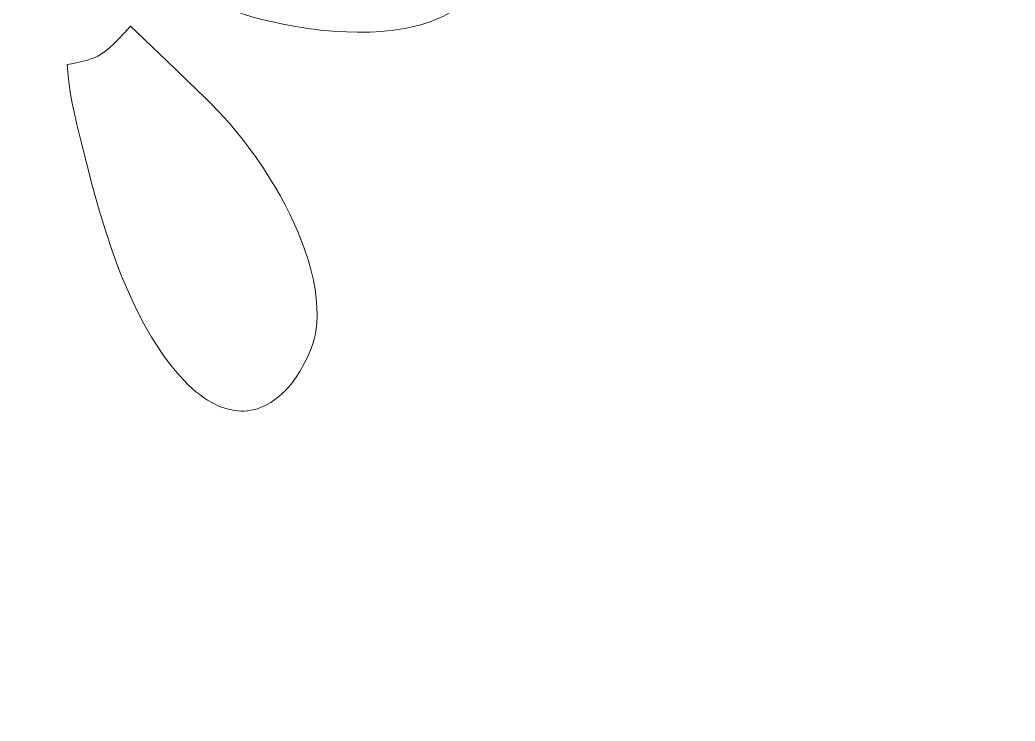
# Model space of a CAD drawing. Header units: centimetres. Extents: x -59 to 59, y -29 to 29.
# Drawn here: x 50.622 to 53.353, y 2.65 to 4.574 of the extents above; entities that cross this region are included whole.
import ezdxf

# ---------------------------------------------------------------- set-up
doc = ezdxf.new("R2010")
doc.units = ezdxf.units.CM
doc.header["$MEASUREMENT"] = 0
doc.layers.add('Camada 1', color=7, linetype='Continuous')

msp = doc.modelspace()

# ---------------------------------------------------------------- linework, layer by layer
at = {"layer": 'Camada 1', "color": 250, "lineweight": 9}
msp.add_open_spline([(38.50416, 4.96058), (37.54805, 4.48883), (36.42977, 4.1924), (35.31148, 3.89594), (35.31148, 3.89594), (35.31148, 3.89594), (34.31149, 3.70604), (34.31149, 3.70604), (34.31149, 3.70604), (34.31149, 3.70604), (34.31149, -15.09566), (34.31149, -15.09566), (34.31149, -15.09566), (34.31149, -15.09566), (59.3115, -15.09566), (59.3115, -15.09566), (59.3115, -15.09566), (59.3115, -15.09566), (59.3115, 3.70604), (59.3115, 3.70604), (59.3115, 3.70604), (59.3115, 3.70604), (58.31151, 3.89594), (58.31151, 3.89594), (58.31151, 3.89594), (57.19322, 4.1924), (56.07494, 4.48883), (55.11883, 4.96058), (55.11883, 4.96058), (54.16272, 5.43234), (53.36879, 6.0794), (52.65798, 6.51451), (52.65798, 6.51451), (51.94716, 6.94962), (51.31944, 7.17278), (50.6572, 7.21553), (50.6572, 7.21553), (49.99499, 7.25827), (49.29826, 7.12062), (48.65155, 6.87062), (48.65155, 6.87062), (48.00485, 6.62062), (47.40817, 6.25827), (46.8115, 5.89594), (46.8115, 5.89594), (46.21483, 6.25827), (45.61814, 6.62062), (44.97144, 6.87062), (44.97144, 6.87062), (44.32473, 7.12062), (43.628, 7.25827), (42.96579, 7.21553), (42.96579, 7.21553), (42.30354, 7.17278), (41.67583, 6.94962), (40.96501, 6.51451), (40.96501, 6.51451), (40.2542, 6.0794), (39.46026, 5.43234), (38.50416, 4.96058)], degree=3, knots=[0, 0, 0, 0, 0.0625, 0.0625, 0.0625, 0.0625, 0.125, 0.125, 0.125, 0.125, 0.1875, 0.1875, 0.1875, 0.1875, 0.25, 0.25, 0.25, 0.25, 0.3125, 0.3125, 0.3125, 0.3125, 0.375, 0.375, 0.375, 0.375, 0.4375, 0.4375, 0.4375, 0.4375, 0.5, 0.5, 0.5, 0.5, 0.5625, 0.5625, 0.5625, 0.5625, 0.625, 0.625, 0.625, 0.625, 0.6875, 0.6875, 0.6875, 0.6875, 0.75, 0.75, 0.75, 0.75, 0.8125, 0.8125, 0.8125, 0.8125, 0.875, 0.875, 0.875, 0.875, 1, 1, 1, 1], dxfattribs=at)
at = {"layer": 'Camada 1', "color": 1, "lineweight": 9}
for points, knots in [([(50.97364, 4.69077), (50.97364, 4.69077), (51.07598, 4.64929), (51.07598, 4.64929), (51.07598, 4.64929), (51.07598, 4.64929), (51.1222, 4.63141), (51.1222, 4.63141), (51.1222, 4.63141), (51.1222, 4.63141), (51.16852, 4.61382), (51.16852, 4.61382), (51.16852, 4.61382), (51.16852, 4.61382), (51.19545, 4.60364), (51.19545, 4.60364), (51.19545, 4.60364), (51.19545, 4.60364), (51.22252, 4.59388), (51.22252, 4.59388), (51.22252, 4.59388), (51.22252, 4.59388), (51.24362, 4.58676), (51.24362, 4.58676), (51.24362, 4.58676), (51.24362, 4.58676), (51.26494, 4.58033), (51.26494, 4.58033), (51.26494, 4.58033), (51.26494, 4.58033), (51.28974, 4.57407), (51.28974, 4.57407), (51.28974, 4.57407), (51.28974, 4.57407), (51.31467, 4.56833), (51.31467, 4.56833), (51.31467, 4.56833), (51.31467, 4.56833), (51.34419, 4.56206), (51.34419, 4.56206), (51.34419, 4.56206), (51.34419, 4.56206), (51.37386, 4.55654), (51.37386, 4.55654), (51.37386, 4.55654), (51.37386, 4.55654), (51.40698, 4.55126), (51.40698, 4.55126), (51.40698, 4.55126), (51.40698, 4.55126), (51.44688, 4.5462), (51.44688, 4.5462), (51.44688, 4.5462), (51.44688, 4.5462), (51.48023, 4.5431), (51.48023, 4.5431), (51.48023, 4.5431), (51.48023, 4.5431), (51.51803, 4.54088), (51.51803, 4.54088), (51.51803, 4.54088), (51.51803, 4.54088), (51.54767, 4.54017), (51.54767, 4.54017), (51.54767, 4.54017), (51.54767, 4.54017), (51.58326, 4.54067), (51.58326, 4.54067), (51.58326, 4.54067), (51.58326, 4.54067), (51.61286, 4.54235), (51.61286, 4.54235), (51.61286, 4.54235), (51.61286, 4.54235), (51.63056, 4.54396), (51.63056, 4.54396), (51.63056, 4.54396), (51.63056, 4.54396), (51.64822, 4.54605), (51.64822, 4.54605), (51.64822, 4.54605), (51.64822, 4.54605), (51.6775, 4.55066), (51.6775, 4.55066), (51.6775, 4.55066), (51.6775, 4.55066), (51.69813, 4.55485), (51.69813, 4.55485), (51.69813, 4.55485), (51.69813, 4.55485), (51.71857, 4.55992), (51.71857, 4.55992), (51.71857, 4.55992), (51.71857, 4.55992), (51.73309, 4.56415), (51.73309, 4.56415), (51.73309, 4.56415), (51.73309, 4.56415), (51.74745, 4.5689), (51.74745, 4.5689), (51.74745, 4.5689), (51.74745, 4.5689), (51.76511, 4.57565), (51.76511, 4.57565), (51.76511, 4.57565), (51.76511, 4.57565), (51.7824, 4.58332), (51.7824, 4.58332), (51.7824, 4.58332), (51.7824, 4.58332), (51.80256, 4.59385), (51.80256, 4.59385), (51.80256, 4.59385), (51.80256, 4.59385), (51.8124, 4.59976), (51.8124, 4.59976), (51.8124, 4.59976), (51.8124, 4.59976), (51.82199, 4.60609), (51.82199, 4.60609), (51.82199, 4.60609), (51.82199, 4.60609), (51.83426, 4.61511), (51.83426, 4.61511), (51.83426, 4.61511), (51.83426, 4.61511), (51.84594, 4.62489), (51.84594, 4.62489), (51.84594, 4.62489), (51.84594, 4.62489), (51.85599, 4.63449), (51.85599, 4.63449), (51.85599, 4.63449), (51.85599, 4.63449), (51.86545, 4.64469), (51.86545, 4.64469), (51.86545, 4.64469), (51.86545, 4.64469), (51.87384, 4.65501), (51.87384, 4.65501), (51.87384, 4.65501), (51.87384, 4.65501), (51.88153, 4.66588), (51.88153, 4.66588), (51.88153, 4.66588), (51.88153, 4.66588), (51.8874, 4.67531), (51.8874, 4.67531), (51.8874, 4.67531), (51.8874, 4.67531), (51.89275, 4.68505), (51.89275, 4.68505), (51.89275, 4.68505), (51.89275, 4.68505), (51.8982, 4.69648), (51.8982, 4.69648), (51.8982, 4.69648), (51.8982, 4.69648), (51.90296, 4.70822), (51.90296, 4.70822), (51.90296, 4.70822), (51.90296, 4.70822), (51.90769, 4.7227), (51.90769, 4.7227), (51.90769, 4.7227), (51.90769, 4.7227), (51.91195, 4.74047), (51.91195, 4.74047), (51.91195, 4.74047), (51.91195, 4.74047), (51.91434, 4.75552), (51.91434, 4.75552), (51.91434, 4.75552), (51.91434, 4.75552), (51.91589, 4.77376), (51.91589, 4.77376), (51.91589, 4.77376), (51.91589, 4.77376), (51.91611, 4.78902), (51.91611, 4.78902), (51.91611, 4.78902), (51.91611, 4.78902), (51.91508, 4.8082), (51.91508, 4.8082), (51.91508, 4.8082), (51.91508, 4.8082), (51.91304, 4.82555), (51.91304, 4.82555), (51.91304, 4.82555), (51.91304, 4.82555), (51.90864, 4.84959), (51.90864, 4.84959), (51.90864, 4.84959), (51.90864, 4.84959), (51.90453, 4.86658), (51.90453, 4.86658), (51.90453, 4.86658), (51.90453, 4.86658), (51.89973, 4.88337), (51.89973, 4.88337), (51.89973, 4.88337), (51.89973, 4.88337), (51.89358, 4.90219), (51.89358, 4.90219), (51.89358, 4.90219), (51.89358, 4.90219), (51.88666, 4.92073), (51.88666, 4.92073), (51.88666, 4.92073), (51.88666, 4.92073), (51.8809, 4.93415), (51.8809, 4.93415), (51.8809, 4.93415), (51.8809, 4.93415), (51.87453, 4.94729), (51.87453, 4.94729), (51.87453, 4.94729), (51.87453, 4.94729), (51.86294, 4.96794), (51.86294, 4.96794), (51.86294, 4.96794), (51.86294, 4.96794), (51.8532, 4.98289), (51.8532, 4.98289), (51.8532, 4.98289), (51.8532, 4.98289), (51.84044, 5.00005), (51.84044, 5.00005), (51.84044, 5.00005), (51.84044, 5.00005), (51.831, 5.01134), (51.831, 5.01134), (51.831, 5.01134), (51.831, 5.01134), (51.82106, 5.02216), (51.82106, 5.02216), (51.82106, 5.02216), (51.82106, 5.02216), (51.80852, 5.03454), (51.80852, 5.03454), (51.80852, 5.03454), (51.80852, 5.03454), (51.79535, 5.04622), (51.79535, 5.04622), (51.79535, 5.04622), (51.79535, 5.04622), (51.78393, 5.05541), (51.78393, 5.05541), (51.78393, 5.05541), (51.78393, 5.05541), (51.77214, 5.0641), (51.77214, 5.0641), (51.77214, 5.0641), (51.77214, 5.0641), (51.75692, 5.07426), (51.75692, 5.07426), (51.75692, 5.07426), (51.75692, 5.07426), (51.74123, 5.08364), (51.74123, 5.08364), (51.74123, 5.08364), (51.74123, 5.08364), (51.72784, 5.09088), (51.72784, 5.09088), (51.72784, 5.09088), (51.72784, 5.09088), (51.71419, 5.09759), (51.71419, 5.09759), (51.71419, 5.09759), (51.71419, 5.09759), (51.69729, 5.10503), (51.69729, 5.10503), (51.69729, 5.10503), (51.69729, 5.10503), (51.6801, 5.11173), (51.6801, 5.11173), (51.6801, 5.11173), (51.6801, 5.11173), (51.66471, 5.11703), (51.66471, 5.11703), (51.66471, 5.11703), (51.66471, 5.11703), (51.64915, 5.12179), (51.64915, 5.12179), (51.64915, 5.12179), (51.64915, 5.12179), (51.63029, 5.12678), (51.63029, 5.12678), (51.63029, 5.12678), (51.63029, 5.12678), (51.61124, 5.13103), (51.61124, 5.13103), (51.61124, 5.13103), (51.61124, 5.13103), (51.59498, 5.13405), (51.59498, 5.13405), (51.59498, 5.13405), (51.59498, 5.13405), (51.57864, 5.13656), (51.57864, 5.13656), (51.57864, 5.13656), (51.57864, 5.13656), (51.5611, 5.13871), (51.5611, 5.13871), (51.5611, 5.13871), (51.5611, 5.13871), (51.5435, 5.14032), (51.5435, 5.14032), (51.5435, 5.14032), (51.5435, 5.14032), (51.52323, 5.1415), (51.52323, 5.1415), (51.52323, 5.1415), (51.52323, 5.1415), (51.50293, 5.14202), (51.50293, 5.14202), (51.50293, 5.14202), (51.50293, 5.14202), (51.47683, 5.14172), (51.47683, 5.14172), (51.47683, 5.14172), (51.47683, 5.14172), (51.45076, 5.14039), (51.45076, 5.14039), (51.45076, 5.14039), (51.45076, 5.14039), (51.43063, 5.13867), (51.43063, 5.13867), (51.43063, 5.13867), (51.43063, 5.13867), (51.41055, 5.13639), (51.41055, 5.13639), (51.41055, 5.13639), (51.41055, 5.13639), (51.38654, 5.13291), (51.38654, 5.13291), (51.38654, 5.13291), (51.38654, 5.13291), (51.36265, 5.12865), (51.36265, 5.12865), (51.36265, 5.12865), (51.36265, 5.12865), (51.34225, 5.12439), (51.34225, 5.12439), (51.34225, 5.12439), (51.34225, 5.12439), (51.32196, 5.1196), (51.32196, 5.1196), (51.32196, 5.1196), (51.32196, 5.1196), (51.2949, 5.11235), (51.2949, 5.11235), (51.2949, 5.11235), (51.2949, 5.11235), (51.2681, 5.10418), (51.2681, 5.10418), (51.2681, 5.10418), (51.2681, 5.10418), (51.23637, 5.09324), (51.23637, 5.09324), (51.23637, 5.09324), (51.23637, 5.09324), (51.2025, 5.08007), (51.2025, 5.08007), (51.2025, 5.08007), (51.2025, 5.08007), (51.17469, 5.06803), (51.17469, 5.06803), (51.17469, 5.06803), (51.17469, 5.06803), (51.14956, 5.0562), (51.14956, 5.0562), (51.14956, 5.0562), (51.14956, 5.0562), (51.12474, 5.04372), (51.12474, 5.04372), (51.12474, 5.04372), (51.12474, 5.04372), (51.1029, 5.03203), (51.1029, 5.03203), (51.1029, 5.03203), (51.1029, 5.03203), (51.08137, 5.01978), (51.08137, 5.01978), (51.08137, 5.01978), (51.08137, 5.01978), (51.05596, 5.00433), (51.05596, 5.00433), (51.05596, 5.00433), (51.05596, 5.00433), (51.03107, 4.98802), (51.03107, 4.98802), (51.03107, 4.98802), (51.03107, 4.98802), (51.0157, 4.97727), (51.0157, 4.97727), (51.0157, 4.97727), (51.0157, 4.97727), (51.0006, 4.96614), (51.0006, 4.96614), (51.0006, 4.96614), (51.0006, 4.96614), (50.97202, 4.94327), (50.97202, 4.94327), (50.97202, 4.94327), (50.97202, 4.94327), (50.97862, 4.92828), (50.97862, 4.92828), (50.97862, 4.92828), (50.97862, 4.92828), (50.9853, 4.91018), (50.9853, 4.91018), (50.9853, 4.91018), (50.9853, 4.91018), (50.99077, 4.89166), (50.99077, 4.89166), (50.99077, 4.89166), (50.99077, 4.89166), (50.99404, 4.87769), (50.99404, 4.87769), (50.99404, 4.87769), (50.99404, 4.87769), (50.99663, 4.86356), (50.99663, 4.86356), (50.99663, 4.86356), (50.99663, 4.86356), (50.99831, 4.85131), (50.99831, 4.85131), (50.99831, 4.85131), (50.99831, 4.85131), (50.99949, 4.83899), (50.99949, 4.83899), (50.99949, 4.83899), (50.99949, 4.83899), (51.00016, 4.82645), (51.00016, 4.82645), (51.00016, 4.82645), (51.00016, 4.82645), (51.00031, 4.81388), (51.00031, 4.81388), (51.00031, 4.81388), (51.00031, 4.81388), (50.99992, 4.80106), (50.99992, 4.80106), (50.99992, 4.80106), (50.99992, 4.80106), (50.999, 4.78827), (50.999, 4.78827), (50.999, 4.78827), (50.999, 4.78827), (50.99754, 4.7754), (50.99754, 4.7754), (50.99754, 4.7754), (50.99754, 4.7754), (50.99554, 4.7626), (50.99554, 4.7626), (50.99554, 4.7626), (50.99554, 4.7626), (50.99286, 4.74916), (50.99286, 4.74916), (50.99286, 4.74916), (50.99286, 4.74916), (50.98959, 4.73585), (50.98959, 4.73585), (50.98959, 4.73585), (50.98959, 4.73585), (50.98514, 4.72084), (50.98514, 4.72084), (50.98514, 4.72084), (50.98514, 4.72084), (50.97992, 4.70609), (50.97992, 4.70609), (50.97992, 4.70609), (50.97992, 4.70609), (50.97469, 4.69332), (50.97469, 4.69332), (50.97469, 4.69332), (50.97469, 4.69332), (50.97364, 4.69077), (50.97364, 4.69077), (50.97364, 4.69077), (50.97364, 4.69077), (50.97364, 4.69077), (50.97364, 4.69077)], [0, 0, 0, 0, 0.0081967, 0.0081967, 0.0081967, 0.0081967, 0.0163934, 0.0163934, 0.0163934, 0.0163934, 0.0245902, 0.0245902, 0.0245902, 0.0245902, 0.0327869, 0.0327869, 0.0327869, 0.0327869, 0.0409836, 0.0409836, 0.0409836, 0.0409836, 0.0491803, 0.0491803, 0.0491803, 0.0491803, 0.057377, 0.057377, 0.057377, 0.057377, 0.0655738, 0.0655738, 0.0655738, 0.0655738, 0.0737705, 0.0737705, 0.0737705, 0.0737705, 0.0819672, 0.0819672, 0.0819672, 0.0819672, 0.0901639, 0.0901639, 0.0901639, 0.0901639, 0.0983607, 0.0983607, 0.0983607, 0.0983607, 0.1065574, 0.1065574, 0.1065574, 0.1065574, 0.1147541, 0.1147541, 0.1147541, 0.1147541, 0.1229508, 0.1229508, 0.1229508, 0.1229508, 0.1311475, 0.1311475, 0.1311475, 0.1311475, 0.1393443, 0.1393443, 0.1393443, 0.1393443, 0.147541, 0.147541, 0.147541, 0.147541, 0.1557377, 0.1557377, 0.1557377, 0.1557377, 0.1639344, 0.1639344, 0.1639344, 0.1639344, 0.1721311, 0.1721311, 0.1721311, 0.1721311, 0.1803279, 0.1803279, 0.1803279, 0.1803279, 0.1885246, 0.1885246, 0.1885246, 0.1885246, 0.1967213, 0.1967213, 0.1967213, 0.1967213, 0.204918, 0.204918, 0.204918, 0.204918, 0.2131148, 0.2131148, 0.2131148, 0.2131148, 0.2213115, 0.2213115, 0.2213115, 0.2213115, 0.2295082, 0.2295082, 0.2295082, 0.2295082, 0.2377049, 0.2377049, 0.2377049, 0.2377049, 0.2459016, 0.2459016, 0.2459016, 0.2459016, 0.2540984, 0.2540984, 0.2540984, 0.2540984, 0.2622951, 0.2622951, 0.2622951, 0.2622951, 0.2704918, 0.2704918, 0.2704918, 0.2704918, 0.2786885, 0.2786885, 0.2786885, 0.2786885, 0.2868852, 0.2868852, 0.2868852, 0.2868852, 0.295082, 0.295082, 0.295082, 0.295082, 0.3032787, 0.3032787, 0.3032787, 0.3032787, 0.3114754, 0.3114754, 0.3114754, 0.3114754, 0.3196721, 0.3196721, 0.3196721, 0.3196721, 0.3278689, 0.3278689, 0.3278689, 0.3278689, 0.3360656, 0.3360656, 0.3360656, 0.3360656, 0.3442623, 0.3442623, 0.3442623, 0.3442623, 0.352459, 0.352459, 0.352459, 0.352459, 0.3606557, 0.3606557, 0.3606557, 0.3606557, 0.3688525, 0.3688525, 0.3688525, 0.3688525, 0.3770492, 0.3770492, 0.3770492, 0.3770492, 0.3852459, 0.3852459, 0.3852459, 0.3852459, 0.3934426, 0.3934426, 0.3934426, 0.3934426, 0.4016393, 0.4016393, 0.4016393, 0.4016393, 0.4098361, 0.4098361, 0.4098361, 0.4098361, 0.4180328, 0.4180328, 0.4180328, 0.4180328, 0.4262295, 0.4262295, 0.4262295, 0.4262295, 0.4344262, 0.4344262, 0.4344262, 0.4344262, 0.442623, 0.442623, 0.442623, 0.442623, 0.4508197, 0.4508197, 0.4508197, 0.4508197, 0.4590164, 0.4590164, 0.4590164, 0.4590164, 0.4672131, 0.4672131, 0.4672131, 0.4672131, 0.4754098, 0.4754098, 0.4754098, 0.4754098, 0.4836066, 0.4836066, 0.4836066, 0.4836066, 0.4918033, 0.4918033, 0.4918033, 0.4918033, 0.5, 0.5, 0.5, 0.5, 0.5081967, 0.5081967, 0.5081967, 0.5081967, 0.5163934, 0.5163934, 0.5163934, 0.5163934, 0.5245902, 0.5245902, 0.5245902, 0.5245902, 0.5327869, 0.5327869, 0.5327869, 0.5327869, 0.5409836, 0.5409836, 0.5409836, 0.5409836, 0.5491803, 0.5491803, 0.5491803, 0.5491803, 0.557377, 0.557377, 0.557377, 0.557377, 0.5655738, 0.5655738, 0.5655738, 0.5655738, 0.5737705, 0.5737705, 0.5737705, 0.5737705, 0.5819672, 0.5819672, 0.5819672, 0.5819672, 0.5901639, 0.5901639, 0.5901639, 0.5901639, 0.5983607, 0.5983607, 0.5983607, 0.5983607, 0.6065574, 0.6065574, 0.6065574, 0.6065574, 0.6147541, 0.6147541, 0.6147541, 0.6147541, 0.6229508, 0.6229508, 0.6229508, 0.6229508, 0.6311475, 0.6311475, 0.6311475, 0.6311475, 0.6393443, 0.6393443, 0.6393443, 0.6393443, 0.647541, 0.647541, 0.647541, 0.647541, 0.6557377, 0.6557377, 0.6557377, 0.6557377, 0.6639344, 0.6639344, 0.6639344, 0.6639344, 0.6721311, 0.6721311, 0.6721311, 0.6721311, 0.6803279, 0.6803279, 0.6803279, 0.6803279, 0.6885246, 0.6885246, 0.6885246, 0.6885246, 0.6967213, 0.6967213, 0.6967213, 0.6967213, 0.704918, 0.704918, 0.704918, 0.704918, 0.7131148, 0.7131148, 0.7131148, 0.7131148, 0.7213115, 0.7213115, 0.7213115, 0.7213115, 0.7295082, 0.7295082, 0.7295082, 0.7295082, 0.7377049, 0.7377049, 0.7377049, 0.7377049, 0.7459016, 0.7459016, 0.7459016, 0.7459016, 0.7540984, 0.7540984, 0.7540984, 0.7540984, 0.7622951, 0.7622951, 0.7622951, 0.7622951, 0.7704918, 0.7704918, 0.7704918, 0.7704918, 0.7786885, 0.7786885, 0.7786885, 0.7786885, 0.7868852, 0.7868852, 0.7868852, 0.7868852, 0.795082, 0.795082, 0.795082, 0.795082, 0.8032787, 0.8032787, 0.8032787, 0.8032787, 0.8114754, 0.8114754, 0.8114754, 0.8114754, 0.8196721, 0.8196721, 0.8196721, 0.8196721, 0.8278689, 0.8278689, 0.8278689, 0.8278689, 0.8360656, 0.8360656, 0.8360656, 0.8360656, 0.8442623, 0.8442623, 0.8442623, 0.8442623, 0.852459, 0.852459, 0.852459, 0.852459, 0.8606557, 0.8606557, 0.8606557, 0.8606557, 0.8688525, 0.8688525, 0.8688525, 0.8688525, 0.8770492, 0.8770492, 0.8770492, 0.8770492, 0.8852459, 0.8852459, 0.8852459, 0.8852459, 0.8934426, 0.8934426, 0.8934426, 0.8934426, 0.9016393, 0.9016393, 0.9016393, 0.9016393, 0.9098361, 0.9098361, 0.9098361, 0.9098361, 0.9180328, 0.9180328, 0.9180328, 0.9180328, 0.9262295, 0.9262295, 0.9262295, 0.9262295, 0.9344262, 0.9344262, 0.9344262, 0.9344262, 0.942623, 0.942623, 0.942623, 0.942623, 0.9508197, 0.9508197, 0.9508197, 0.9508197, 0.9590164, 0.9590164, 0.9590164, 0.9590164, 0.9672131, 0.9672131, 0.9672131, 0.9672131, 0.9754098, 0.9754098, 0.9754098, 0.9754098, 0.9836066, 0.9836066, 0.9836066, 0.9836066, 1, 1, 1, 1]), ([(50.92528, 4.55697), (50.92528, 4.55697), (50.94338, 4.53974), (50.94338, 4.53974), (50.94338, 4.53974), (50.94338, 4.53974), (51.02591, 4.46107), (51.02591, 4.46107), (51.02591, 4.46107), (51.02591, 4.46107), (51.10818, 4.38151), (51.10818, 4.38151), (51.10818, 4.38151), (51.10818, 4.38151), (51.12908, 4.36125), (51.12908, 4.36125), (51.12908, 4.36125), (51.12908, 4.36125), (51.14971, 4.3407), (51.14971, 4.3407), (51.14971, 4.3407), (51.14971, 4.3407), (51.1667, 4.32307), (51.1667, 4.32307), (51.1667, 4.32307), (51.1667, 4.32307), (51.18334, 4.30511), (51.18334, 4.30511), (51.18334, 4.30511), (51.18334, 4.30511), (51.1996, 4.28679), (51.1996, 4.28679), (51.1996, 4.28679), (51.1996, 4.28679), (51.21542, 4.26808), (51.21542, 4.26808), (51.21542, 4.26808), (51.21542, 4.26808), (51.23264, 4.24664), (51.23264, 4.24664), (51.23264, 4.24664), (51.23264, 4.24664), (51.24936, 4.22478), (51.24936, 4.22478), (51.24936, 4.22478), (51.24936, 4.22478), (51.27019, 4.19613), (51.27019, 4.19613), (51.27019, 4.19613), (51.27019, 4.19613), (51.2902, 4.16688), (51.2902, 4.16688), (51.2902, 4.16688), (51.2902, 4.16688), (51.3062, 4.14205), (51.3062, 4.14205), (51.3062, 4.14205), (51.3062, 4.14205), (51.32157, 4.11681), (51.32157, 4.11681), (51.32157, 4.11681), (51.32157, 4.11681), (51.33588, 4.09188), (51.33588, 4.09188), (51.33588, 4.09188), (51.33588, 4.09188), (51.34956, 4.06658), (51.34956, 4.06658), (51.34956, 4.06658), (51.34956, 4.06658), (51.36234, 4.04139), (51.36234, 4.04139), (51.36234, 4.04139), (51.36234, 4.04139), (51.37442, 4.01586), (51.37442, 4.01586), (51.37442, 4.01586), (51.37442, 4.01586), (51.38353, 3.99517), (51.38353, 3.99517), (51.38353, 3.99517), (51.38353, 3.99517), (51.39211, 3.97426), (51.39211, 3.97426), (51.39211, 3.97426), (51.39211, 3.97426), (51.40206, 3.9478), (51.40206, 3.9478), (51.40206, 3.9478), (51.40206, 3.9478), (51.41358, 3.91283), (51.41358, 3.91283), (51.41358, 3.91283), (51.41358, 3.91283), (51.42034, 3.88891), (51.42034, 3.88891), (51.42034, 3.88891), (51.42034, 3.88891), (51.42719, 3.85988), (51.42719, 3.85988), (51.42719, 3.85988), (51.42719, 3.85988), (51.43169, 3.83545), (51.43169, 3.83545), (51.43169, 3.83545), (51.43169, 3.83545), (51.43496, 3.81083), (51.43496, 3.81083), (51.43496, 3.81083), (51.43496, 3.81083), (51.43687, 3.78604), (51.43687, 3.78604), (51.43687, 3.78604), (51.43687, 3.78604), (51.43728, 3.76301), (51.43728, 3.76301), (51.43728, 3.76301), (51.43728, 3.76301), (51.43619, 3.74129), (51.43619, 3.74129), (51.43619, 3.74129), (51.43619, 3.74129), (51.43359, 3.7197), (51.43359, 3.7197), (51.43359, 3.7197), (51.43359, 3.7197), (51.43168, 3.70886), (51.43168, 3.70886), (51.43168, 3.70886), (51.43168, 3.70886), (51.4293, 3.69812), (51.4293, 3.69812), (51.4293, 3.69812), (51.4293, 3.69812), (51.42564, 3.68524), (51.42564, 3.68524), (51.42564, 3.68524), (51.42564, 3.68524), (51.42125, 3.6726), (51.42125, 3.6726), (51.42125, 3.6726), (51.42125, 3.6726), (51.41258, 3.65206), (51.41258, 3.65206), (51.41258, 3.65206), (51.41258, 3.65206), (51.40218, 3.63119), (51.40218, 3.63119), (51.40218, 3.63119), (51.40218, 3.63119), (51.3899, 3.60956), (51.3899, 3.60956), (51.3899, 3.60956), (51.3899, 3.60956), (51.38189, 3.59698), (51.38189, 3.59698), (51.38189, 3.59698), (51.38189, 3.59698), (51.37334, 3.58479), (51.37334, 3.58479), (51.37334, 3.58479), (51.37334, 3.58479), (51.36579, 3.57497), (51.36579, 3.57497), (51.36579, 3.57497), (51.36579, 3.57497), (51.35783, 3.56551), (51.35783, 3.56551), (51.35783, 3.56551), (51.35783, 3.56551), (51.34946, 3.55646), (51.34946, 3.55646), (51.34946, 3.55646), (51.34946, 3.55646), (51.34065, 3.54785), (51.34065, 3.54785), (51.34065, 3.54785), (51.34065, 3.54785), (51.33141, 3.53975), (51.33141, 3.53975), (51.33141, 3.53975), (51.33141, 3.53975), (51.32172, 3.53222), (51.32172, 3.53222), (51.32172, 3.53222), (51.32172, 3.53222), (51.31052, 3.52465), (51.31052, 3.52465), (51.31052, 3.52465), (51.31052, 3.52465), (51.29881, 3.51795), (51.29881, 3.51795), (51.29881, 3.51795), (51.29881, 3.51795), (51.29052, 3.51392), (51.29052, 3.51392), (51.29052, 3.51392), (51.29052, 3.51392), (51.28202, 3.51039), (51.28202, 3.51039), (51.28202, 3.51039), (51.28202, 3.51039), (51.27333, 3.50737), (51.27333, 3.50737), (51.27333, 3.50737), (51.27333, 3.50737), (51.26449, 3.50491), (51.26449, 3.50491), (51.26449, 3.50491), (51.26449, 3.50491), (51.25555, 3.50302), (51.25555, 3.50302), (51.25555, 3.50302), (51.25555, 3.50302), (51.2465, 3.50173), (51.2465, 3.50173), (51.2465, 3.50173), (51.2465, 3.50173), (51.23761, 3.50106), (51.23761, 3.50106), (51.23761, 3.50106), (51.23761, 3.50106), (51.2287, 3.50094), (51.2287, 3.50094), (51.2287, 3.50094), (51.2287, 3.50094), (51.21981, 3.50138), (51.21981, 3.50138), (51.21981, 3.50138), (51.21981, 3.50138), (51.21096, 3.50236), (51.21096, 3.50236), (51.21096, 3.50236), (51.21096, 3.50236), (51.20216, 3.50385), (51.20216, 3.50385), (51.20216, 3.50385), (51.20216, 3.50385), (51.19347, 3.50584), (51.19347, 3.50584), (51.19347, 3.50584), (51.19347, 3.50584), (51.1841, 3.50856), (51.1841, 3.50856), (51.1841, 3.50856), (51.1841, 3.50856), (51.17489, 3.51178), (51.17489, 3.51178), (51.17489, 3.51178), (51.17489, 3.51178), (51.16406, 3.51626), (51.16406, 3.51626), (51.16406, 3.51626), (51.16406, 3.51626), (51.1535, 3.52135), (51.1535, 3.52135), (51.1535, 3.52135), (51.1535, 3.52135), (51.13651, 3.53107), (51.13651, 3.53107), (51.13651, 3.53107), (51.13651, 3.53107), (51.12561, 3.53826), (51.12561, 3.53826), (51.12561, 3.53826), (51.12561, 3.53826), (51.11504, 3.54593), (51.11504, 3.54593), (51.11504, 3.54593), (51.11504, 3.54593), (51.10477, 3.55403), (51.10477, 3.55403), (51.10477, 3.55403), (51.10477, 3.55403), (51.09482, 3.56254), (51.09482, 3.56254), (51.09482, 3.56254), (51.09482, 3.56254), (51.08328, 3.57323), (51.08328, 3.57323), (51.08328, 3.57323), (51.08328, 3.57323), (51.07217, 3.58437), (51.07217, 3.58437), (51.07217, 3.58437), (51.07217, 3.58437), (51.05284, 3.60562), (51.05284, 3.60562), (51.05284, 3.60562), (51.05284, 3.60562), (51.03461, 3.62784), (51.03461, 3.62784), (51.03461, 3.62784), (51.03461, 3.62784), (51.01739, 3.65091), (51.01739, 3.65091), (51.01739, 3.65091), (51.01739, 3.65091), (50.99798, 3.67955), (50.99798, 3.67955), (50.99798, 3.67955), (50.99798, 3.67955), (50.98278, 3.70407), (50.98278, 3.70407), (50.98278, 3.70407), (50.98278, 3.70407), (50.96216, 3.74044), (50.96216, 3.74044), (50.96216, 3.74044), (50.96216, 3.74044), (50.94548, 3.77238), (50.94548, 3.77238), (50.94548, 3.77238), (50.94548, 3.77238), (50.92971, 3.80484), (50.92971, 3.80484), (50.92971, 3.80484), (50.92971, 3.80484), (50.91485, 3.83776), (50.91485, 3.83776), (50.91485, 3.83776), (50.91485, 3.83776), (50.90088, 3.87109), (50.90088, 3.87109), (50.90088, 3.87109), (50.90088, 3.87109), (50.88779, 3.90478), (50.88779, 3.90478), (50.88779, 3.90478), (50.88779, 3.90478), (50.87323, 3.9456), (50.87323, 3.9456), (50.87323, 3.9456), (50.87323, 3.9456), (50.85583, 3.99876), (50.85583, 3.99876), (50.85583, 3.99876), (50.85583, 3.99876), (50.83953, 4.05232), (50.83953, 4.05232), (50.83953, 4.05232), (50.83953, 4.05232), (50.8212, 4.117), (50.8212, 4.117), (50.8212, 4.117), (50.8212, 4.117), (50.80395, 4.18198), (50.80395, 4.18198), (50.80395, 4.18198), (50.80395, 4.18198), (50.78753, 4.24718), (50.78753, 4.24718), (50.78753, 4.24718), (50.78753, 4.24718), (50.77854, 4.28375), (50.77854, 4.28375), (50.77854, 4.28375), (50.77854, 4.28375), (50.77006, 4.32045), (50.77006, 4.32045), (50.77006, 4.32045), (50.77006, 4.32045), (50.76498, 4.34544), (50.76498, 4.34544), (50.76498, 4.34544), (50.76498, 4.34544), (50.76055, 4.37055), (50.76055, 4.37055), (50.76055, 4.37055), (50.76055, 4.37055), (50.75685, 4.39578), (50.75685, 4.39578), (50.75685, 4.39578), (50.75685, 4.39578), (50.75395, 4.42111), (50.75395, 4.42111), (50.75395, 4.42111), (50.75395, 4.42111), (50.75165, 4.45159), (50.75165, 4.45159), (50.75165, 4.45159), (50.75165, 4.45159), (50.7633, 4.45379), (50.7633, 4.45379), (50.7633, 4.45379), (50.7633, 4.45379), (50.77631, 4.45645), (50.77631, 4.45645), (50.77631, 4.45645), (50.77631, 4.45645), (50.78395, 4.45822), (50.78395, 4.45822), (50.78395, 4.45822), (50.78395, 4.45822), (50.80701, 4.46394), (50.80701, 4.46394), (50.80701, 4.46394), (50.80701, 4.46394), (50.81609, 4.46673), (50.81609, 4.46673), (50.81609, 4.46673), (50.81609, 4.46673), (50.825, 4.47), (50.825, 4.47), (50.825, 4.47), (50.825, 4.47), (50.83574, 4.47494), (50.83574, 4.47494), (50.83574, 4.47494), (50.83574, 4.47494), (50.8459, 4.48108), (50.8459, 4.48108), (50.8459, 4.48108), (50.8459, 4.48108), (50.8574, 4.48953), (50.8574, 4.48953), (50.8574, 4.48953), (50.8574, 4.48953), (50.86846, 4.49858), (50.86846, 4.49858), (50.86846, 4.49858), (50.86846, 4.49858), (50.87909, 4.5081), (50.87909, 4.5081), (50.87909, 4.5081), (50.87909, 4.5081), (50.88938, 4.51802), (50.88938, 4.51802), (50.88938, 4.51802), (50.88938, 4.51802), (50.90913, 4.53873), (50.90913, 4.53873), (50.90913, 4.53873), (50.90913, 4.53873), (50.92377, 4.55521), (50.92377, 4.55521), (50.92377, 4.55521), (50.92377, 4.55521), (50.92528, 4.55697), (50.92528, 4.55697), (50.92528, 4.55697), (50.92528, 4.55697), (50.92528, 4.55697), (50.92528, 4.55697)], [0, 0, 0, 0, 0.0089286, 0.0089286, 0.0089286, 0.0089286, 0.0178571, 0.0178571, 0.0178571, 0.0178571, 0.0267857, 0.0267857, 0.0267857, 0.0267857, 0.0357143, 0.0357143, 0.0357143, 0.0357143, 0.0446429, 0.0446429, 0.0446429, 0.0446429, 0.0535714, 0.0535714, 0.0535714, 0.0535714, 0.0625, 0.0625, 0.0625, 0.0625, 0.0714286, 0.0714286, 0.0714286, 0.0714286, 0.0803571, 0.0803571, 0.0803571, 0.0803571, 0.0892857, 0.0892857, 0.0892857, 0.0892857, 0.0982143, 0.0982143, 0.0982143, 0.0982143, 0.1071429, 0.1071429, 0.1071429, 0.1071429, 0.1160714, 0.1160714, 0.1160714, 0.1160714, 0.125, 0.125, 0.125, 0.125, 0.1339286, 0.1339286, 0.1339286, 0.1339286, 0.1428571, 0.1428571, 0.1428571, 0.1428571, 0.1517857, 0.1517857, 0.1517857, 0.1517857, 0.1607143, 0.1607143, 0.1607143, 0.1607143, 0.1696429, 0.1696429, 0.1696429, 0.1696429, 0.1785714, 0.1785714, 0.1785714, 0.1785714, 0.1875, 0.1875, 0.1875, 0.1875, 0.1964286, 0.1964286, 0.1964286, 0.1964286, 0.2053571, 0.2053571, 0.2053571, 0.2053571, 0.2142857, 0.2142857, 0.2142857, 0.2142857, 0.2232143, 0.2232143, 0.2232143, 0.2232143, 0.2321429, 0.2321429, 0.2321429, 0.2321429, 0.2410714, 0.2410714, 0.2410714, 0.2410714, 0.25, 0.25, 0.25, 0.25, 0.2589286, 0.2589286, 0.2589286, 0.2589286, 0.2678571, 0.2678571, 0.2678571, 0.2678571, 0.2767857, 0.2767857, 0.2767857, 0.2767857, 0.2857143, 0.2857143, 0.2857143, 0.2857143, 0.2946429, 0.2946429, 0.2946429, 0.2946429, 0.3035714, 0.3035714, 0.3035714, 0.3035714, 0.3125, 0.3125, 0.3125, 0.3125, 0.3214286, 0.3214286, 0.3214286, 0.3214286, 0.3303571, 0.3303571, 0.3303571, 0.3303571, 0.3392857, 0.3392857, 0.3392857, 0.3392857, 0.3482143, 0.3482143, 0.3482143, 0.3482143, 0.3571429, 0.3571429, 0.3571429, 0.3571429, 0.3660714, 0.3660714, 0.3660714, 0.3660714, 0.375, 0.375, 0.375, 0.375, 0.3839286, 0.3839286, 0.3839286, 0.3839286, 0.3928571, 0.3928571, 0.3928571, 0.3928571, 0.4017857, 0.4017857, 0.4017857, 0.4017857, 0.4107143, 0.4107143, 0.4107143, 0.4107143, 0.4196429, 0.4196429, 0.4196429, 0.4196429, 0.4285714, 0.4285714, 0.4285714, 0.4285714, 0.4375, 0.4375, 0.4375, 0.4375, 0.4464286, 0.4464286, 0.4464286, 0.4464286, 0.4553571, 0.4553571, 0.4553571, 0.4553571, 0.4642857, 0.4642857, 0.4642857, 0.4642857, 0.4732143, 0.4732143, 0.4732143, 0.4732143, 0.4821429, 0.4821429, 0.4821429, 0.4821429, 0.4910714, 0.4910714, 0.4910714, 0.4910714, 0.5, 0.5, 0.5, 0.5, 0.5089286, 0.5089286, 0.5089286, 0.5089286, 0.5178571, 0.5178571, 0.5178571, 0.5178571, 0.5267857, 0.5267857, 0.5267857, 0.5267857, 0.5357143, 0.5357143, 0.5357143, 0.5357143, 0.5446429, 0.5446429, 0.5446429, 0.5446429, 0.5535714, 0.5535714, 0.5535714, 0.5535714, 0.5625, 0.5625, 0.5625, 0.5625, 0.5714286, 0.5714286, 0.5714286, 0.5714286, 0.5803571, 0.5803571, 0.5803571, 0.5803571, 0.5892857, 0.5892857, 0.5892857, 0.5892857, 0.5982143, 0.5982143, 0.5982143, 0.5982143, 0.6071429, 0.6071429, 0.6071429, 0.6071429, 0.6160714, 0.6160714, 0.6160714, 0.6160714, 0.625, 0.625, 0.625, 0.625, 0.6339286, 0.6339286, 0.6339286, 0.6339286, 0.6428571, 0.6428571, 0.6428571, 0.6428571, 0.6517857, 0.6517857, 0.6517857, 0.6517857, 0.6607143, 0.6607143, 0.6607143, 0.6607143, 0.6696429, 0.6696429, 0.6696429, 0.6696429, 0.6785714, 0.6785714, 0.6785714, 0.6785714, 0.6875, 0.6875, 0.6875, 0.6875, 0.6964286, 0.6964286, 0.6964286, 0.6964286, 0.7053571, 0.7053571, 0.7053571, 0.7053571, 0.7142857, 0.7142857, 0.7142857, 0.7142857, 0.7232143, 0.7232143, 0.7232143, 0.7232143, 0.7321429, 0.7321429, 0.7321429, 0.7321429, 0.7410714, 0.7410714, 0.7410714, 0.7410714, 0.75, 0.75, 0.75, 0.75, 0.7589286, 0.7589286, 0.7589286, 0.7589286, 0.7678571, 0.7678571, 0.7678571, 0.7678571, 0.7767857, 0.7767857, 0.7767857, 0.7767857, 0.7857143, 0.7857143, 0.7857143, 0.7857143, 0.7946429, 0.7946429, 0.7946429, 0.7946429, 0.8035714, 0.8035714, 0.8035714, 0.8035714, 0.8125, 0.8125, 0.8125, 0.8125, 0.8214286, 0.8214286, 0.8214286, 0.8214286, 0.8303571, 0.8303571, 0.8303571, 0.8303571, 0.8392857, 0.8392857, 0.8392857, 0.8392857, 0.8482143, 0.8482143, 0.8482143, 0.8482143, 0.8571429, 0.8571429, 0.8571429, 0.8571429, 0.8660714, 0.8660714, 0.8660714, 0.8660714, 0.875, 0.875, 0.875, 0.875, 0.8839286, 0.8839286, 0.8839286, 0.8839286, 0.8928571, 0.8928571, 0.8928571, 0.8928571, 0.9017857, 0.9017857, 0.9017857, 0.9017857, 0.9107143, 0.9107143, 0.9107143, 0.9107143, 0.9196429, 0.9196429, 0.9196429, 0.9196429, 0.9285714, 0.9285714, 0.9285714, 0.9285714, 0.9375, 0.9375, 0.9375, 0.9375, 0.9464286, 0.9464286, 0.9464286, 0.9464286, 0.9553571, 0.9553571, 0.9553571, 0.9553571, 0.9642857, 0.9642857, 0.9642857, 0.9642857, 0.9732143, 0.9732143, 0.9732143, 0.9732143, 0.9821429, 0.9821429, 0.9821429, 0.9821429, 1, 1, 1, 1])]:
    msp.add_open_spline(points, degree=3, knots=knots, dxfattribs=at)

doc.saveas('drawing.dxf')
